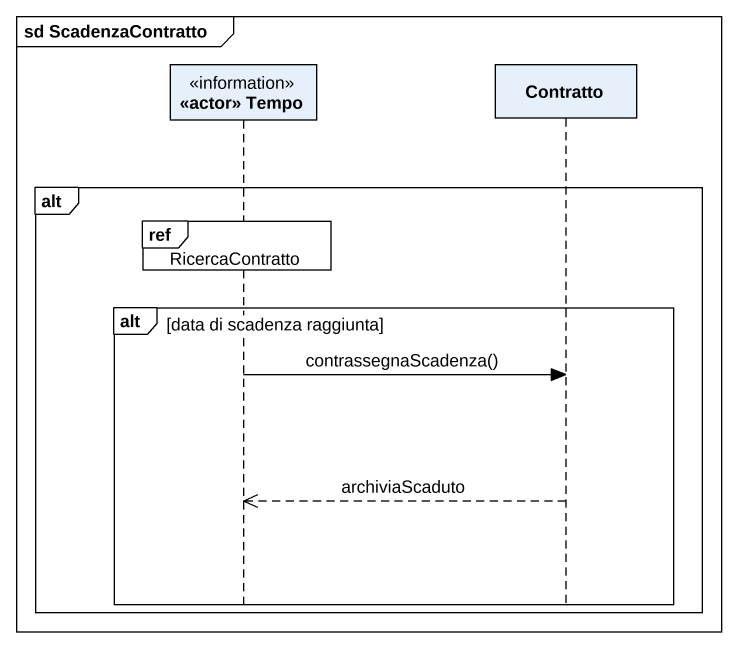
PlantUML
@startuml
mainframe sd ScadenzaContratto
hide footbox
participant "<<actor>> Tempo" as actor_Tempo <<information>>
participant Contratto

alt
  ref over actor_Tempo : RicercaContratto
  alt data di scadenza raggiunta
    actor_Tempo -> Contratto : contrassegnaScadenza()
    Contratto -->> actor_Tempo : archiviaScaduto
  end
end
@enduml
